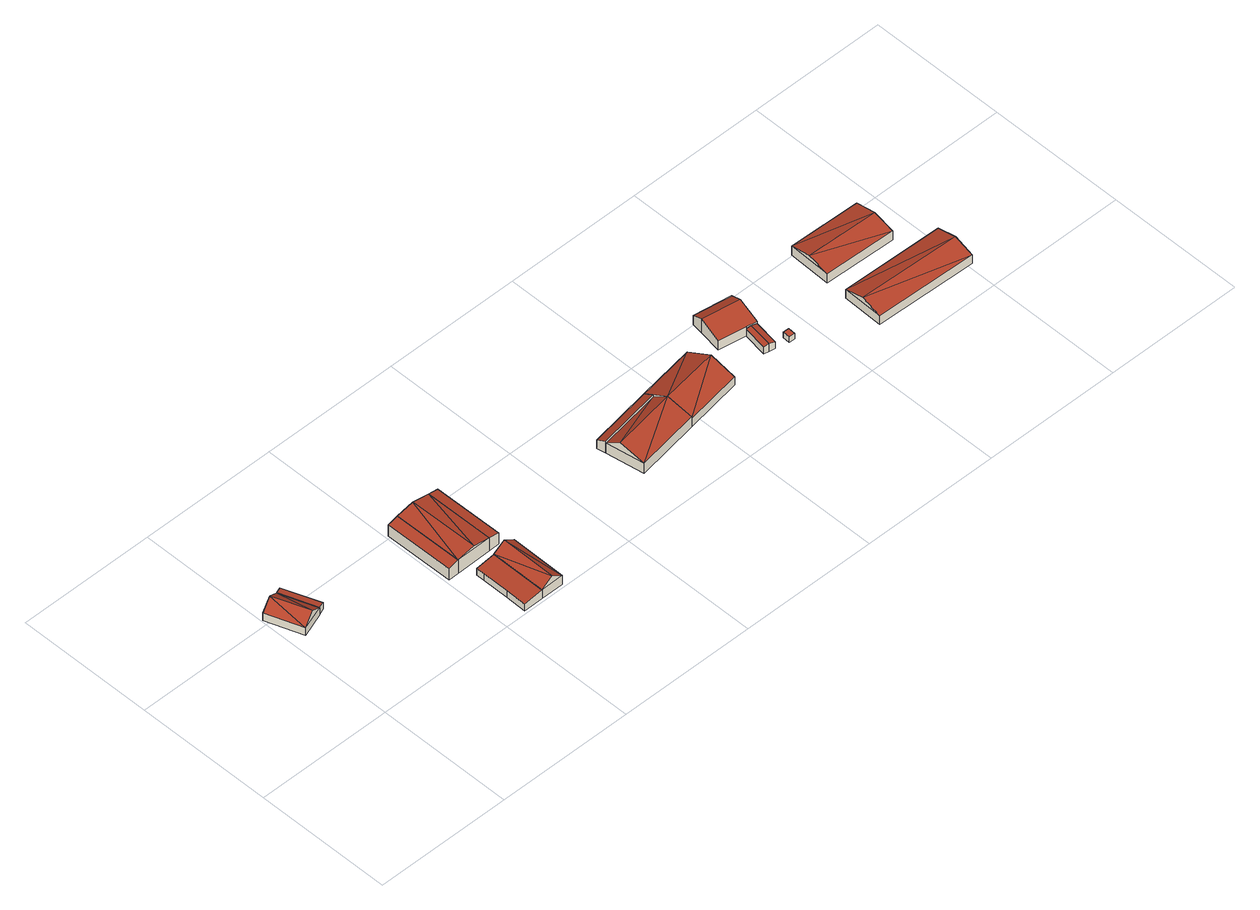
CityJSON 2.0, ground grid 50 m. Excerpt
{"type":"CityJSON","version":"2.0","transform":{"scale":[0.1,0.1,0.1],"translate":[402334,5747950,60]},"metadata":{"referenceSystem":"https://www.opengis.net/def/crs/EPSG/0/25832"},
"CityObjects":{
"building1":{"type":"Building","attributes":{"Gemeindeschluessel":"05515000","Geometrietyp2DReferenz":"3000","function":"31001_2700","roofType":"3100","measuredHeight":6.09},"geometry":[{"type":"Solid","lod":"2","boundaries":[[[[0,1,2,3]],[[4,5,1,0]],[[6,7,5,4]],[[3,2,7,6]],[[0,8,4]],[[6,9,3]],[[8,0,3]],[[3,9,8]],[[4,8,9]],[[9,6,4]],[[1,5,7,2]]]],"semantics":{"surfaces":[{"type":"WallSurface"},{"type":"RoofSurface"},{"type":"GroundSurface"}],"values":[[0,0,0,0,0,0,1,1,1,1,2]]}}]},
"building2":{"type":"Building","attributes":{"Gemeindeschluessel":"05515000","Geometrietyp2DReferenz":"3000","function":"31001_2700","roofType":"2100","measuredHeight":2.97},"geometry":[{"type":"Solid","lod":"2","boundaries":[[[[10,11,12,13]],[[14,15,11,10]],[[16,17,15,14]],[[13,12,17,16]],[[14,10,13,16]],[[11,15,17,12]]]],"semantics":{"surfaces":[{"type":"WallSurface"},{"type":"RoofSurface"},{"type":"GroundSurface"}],"values":[[0,0,0,0,1,2]]}}]},
"building3":{"type":"Building","attributes":{"Gemeindeschluessel":"05515000","Geometrietyp2DReferenz":"3000","function":"51009_1610","roofType":"2100","measuredHeight":5.55},"geometry":[{"type":"Solid","lod":"2","boundaries":[[[[18,19,20,21]],[[22,23,19,18]],[[24,25,23,22]],[[21,20,25,24]],[[22,18,21,24]],[[19,23,25,20]]]],"semantics":{"surfaces":[{"type":"WallSurface"},{"type":"RoofSurface"},{"type":"GroundSurface"}],"values":[[0,0,0,0,1,2]]}}]},
"building4":{"type":"Building","attributes":{"Gemeindeschluessel":"05515000","Geometrietyp2DReferenz":"3000","function":"51009_1610","roofType":"2100","measuredHeight":3.54},"geometry":[{"type":"Solid","lod":"2","boundaries":[[[[26,27,28,29]],[[30,31,27,26]],[[32,33,31,30]],[[34,35,33,32]],[[36,37,35,34]],[[29,28,37,36]],[[34,32,30,26,29,36]],[[27,31,33,35,37,28]]]],"semantics":{"surfaces":[{"type":"WallSurface"},{"type":"RoofSurface"},{"type":"GroundSurface"}],"values":[[0,0,0,0,0,0,1,2]]}}]},
"building5":{"type":"Building","attributes":{"Gemeindeschluessel":"05515000","Geometrietyp2DReferenz":"3000","function":"31001_2700","roofType":"3100","measuredHeight":6.92},"geometry":[{"type":"Solid","lod":"2","boundaries":[[[[18,19,23,22]],[[38,39,19,18]],[[40,41,39,38]],[[22,23,41,40]],[[18,42,38]],[[40,43,22]],[[22,43,42]],[[42,18,22]],[[43,40,38]],[[38,42,43]],[[19,39,41,23]]]],"semantics":{"surfaces":[{"type":"WallSurface"},{"type":"RoofSurface"},{"type":"GroundSurface"}],"values":[[0,0,0,0,0,0,1,1,1,1,2]]}}]},
"building6":{"type":"Building","attributes":{"Gemeindeschluessel":"05515000","Geometrietyp2DReferenz":"3000","function":"31001_2700","roofType":"3100","measuredHeight":6.64},"geometry":[{"type":"Solid","lod":"2","boundaries":[[[[44,35,37,45]],[[46,47,35,44]],[[48,49,47,46]],[[45,37,49,48]],[[44,50,46]],[[48,51,45]],[[51,50,44]],[[44,45,51]],[[48,46,50]],[[50,51,48]],[[35,47,49,37]]]],"semantics":{"surfaces":[{"type":"WallSurface"},{"type":"RoofSurface"},{"type":"GroundSurface"}],"values":[[0,0,0,0,0,0,1,1,1,1,2]]}}]},
"building7":{"type":"Building","attributes":{"Gemeindeschluessel":"05515000","Geometrietyp2DReferenz":"3000","function":"51009_1610","roofType":"2100","measuredHeight":5.46},"geometry":[{"type":"Solid","lod":"2","boundaries":[[[[52,53,54,38]],[[55,56,53,52]],[[40,57,56,55]],[[38,54,57,40]],[[55,52,38,40]],[[53,56,57,54]]]],"semantics":{"surfaces":[{"type":"WallSurface"},{"type":"RoofSurface"},{"type":"GroundSurface"}],"values":[[0,0,0,0,1,2]]}}]},
"building8":{"type":"Building","attributes":{"Gemeindeschluessel":"05515000","Geometrietyp2DReferenz":"3000","function":"51009_1610","roofType":"2100","measuredHeight":4.93},"geometry":[{"type":"Solid","lod":"2","boundaries":[[[[58,59,60,61]],[[62,63,59,58]],[[64,65,63,62]],[[61,60,65,64]],[[62,58,61,64]],[[59,63,65,60]]]],"semantics":{"surfaces":[{"type":"WallSurface"},{"type":"RoofSurface"},{"type":"GroundSurface"}],"values":[[0,0,0,0,1,2]]}}]},
"building9":{"type":"Building","attributes":{"Gemeindeschluessel":"05515000","Geometrietyp2DReferenz":"3000","function":"31001_2700"},"children":["building9-1","building9-2"]},
"building9-1":{"type":"BuildingPart","attributes":{"roofType":"3100","measuredHeight":7.46},"parents":["building9"],"geometry":[{"type":"Solid","lod":"2","boundaries":[[[[66,67,59,63,68]],[[69,70,71,72,73]],[[68,63,70,69]],[[69,74,68]],[[74,75,66]],[[66,68,74]],[[69,73,75]],[[75,74,69]],[[59,71,70,63]],[[76,73,72]],[[59,67,72,71]],[[67,66,76,72]],[[75,73,76]],[[66,75,76]]]],"semantics":{"surfaces":[{"type":"WallSurface"},{"type":"RoofSurface"},{"type":"GroundSurface"},{"type":"ClosureSurface"}],"values":[[0,0,0,0,1,1,1,1,2,0,3,3,0,3]]}}]},
"building9-2":{"type":"BuildingPart","attributes":{"roofType":"3100","measuredHeight":7.46},"parents":["building9"],"geometry":[{"type":"Solid","lod":"2","boundaries":[[[[77,78,60,61]],[[79,80,78,77]],[[72,71,80,79]],[[77,81,79]],[[75,81,77]],[[77,61,75]],[[72,79,81]],[[81,75,76,72]],[[78,80,71,59,60]],[[59,67,61,60]],[[71,72,67,59]],[[66,75,61,67]],[[76,66,67,72]],[[75,66,76]]]],"semantics":{"surfaces":[{"type":"WallSurface"},{"type":"RoofSurface"},{"type":"GroundSurface"},{"type":"ClosureSurface"}],"values":[[0,0,0,0,1,1,1,1,2,0,3,0,3,3]]}}]},
"building10":{"type":"Building","attributes":{"Gemeindeschluessel":"05515000","Geometrietyp2DReferenz":"3000","function":"31001_2700"},"children":["building10-1","building10-2"]},
"building10-1":{"type":"BuildingPart","attributes":{"roofType":"3100","measuredHeight":3.22},"parents":["building10"],"geometry":[{"type":"Solid","lod":"2","boundaries":[[[[82,83,84,85]],[[86,87,83,82]],[[88,89,87,86]],[[90,91,89,88]],[[92,93,91,90]],[[82,85,94,86]],[[92,90,88,86,94]],[[95,84,83,87,89,91,93]],[[93,92,94,95]],[[84,95,94,85]]]],"semantics":{"surfaces":[{"type":"WallSurface"},{"type":"RoofSurface"},{"type":"GroundSurface"},{"type":"ClosureSurface"}],"values":[[0,0,0,0,0,1,1,2,3,3]]}}]},
"building10-2":{"type":"BuildingPart","attributes":{"roofType":"3100","measuredHeight":5.96},"parents":["building10"],"geometry":[{"type":"Solid","lod":"2","boundaries":[[[[96,97,91,98]],[[99,100,97,96]],[[101,102,100,99]],[[103,104,102,101]],[[105,106,104,103]],[[107,85,84,106,105]],[[98,91,93,92,108]],[[103,101,99,105]],[[96,98,108,107,105,99]],[[97,100,102,104,106,84,95,93,91]],[[92,94,85,107,108]],[[93,95,94,92]],[[95,84,85,94]]]],"semantics":{"surfaces":[{"type":"WallSurface"},{"type":"RoofSurface"},{"type":"GroundSurface"},{"type":"ClosureSurface"}],"values":[[0,0,0,0,0,0,0,1,1,2,0,3,3]]}}]},
"building11":{"type":"Building","attributes":{"Gemeindeschluessel":"05515000","Geometrietyp2DReferenz":"3000","function":"31001_2500","roofType":"1000","measuredHeight":2.44},"address":[{"country":"Germany","locality":"Münster","thoroughfareNumber":"159a","thoroughfareName":"Hartmannsbrook"}],"geometry":[{"type":"Solid","lod":"2","boundaries":[[[[109,110,111,112]],[[113,114,110,109]],[[115,116,114,113]],[[112,111,116,115]],[[113,109,112,115]],[[110,114,116,111]]]],"semantics":{"surfaces":[{"type":"WallSurface"},{"type":"RoofSurface"},{"type":"GroundSurface"}],"values":[[0,0,0,0,1,2]]}}]},
"building12":{"type":"Building","attributes":{"Gemeindeschluessel":"05515000","Geometrietyp2DReferenz":"3000","function":"31001_2700","roofType":"3100","measuredHeight":5.7},"geometry":[{"type":"Solid","lod":"2","boundaries":[[[[117,118,119,120]],[[121,122,118,117]],[[123,124,122,121]],[[120,119,124,123]],[[117,125,121]],[[123,126,120]],[[125,117,120]],[[120,126,125]],[[121,125,126]],[[126,123,121]],[[118,122,124,119]]]],"semantics":{"surfaces":[{"type":"WallSurface"},{"type":"RoofSurface"},{"type":"GroundSurface"}],"values":[[0,0,0,0,0,0,1,1,1,1,2]]}}]},
"building13":{"type":"Building","attributes":{"Gemeindeschluessel":"05515000","Geometrietyp2DReferenz":"3000","function":"31001_2700","roofType":"3100","measuredHeight":5.78},"geometry":[{"type":"Solid","lod":"2","boundaries":[[[[127,128,129,130]],[[131,132,128,127]],[[133,134,132,131]],[[130,129,134,133]],[[127,135,131]],[[133,136,130]],[[135,127,130]],[[130,136,135]],[[131,135,136]],[[136,133,131]],[[128,132,134,129]]]],"semantics":{"surfaces":[{"type":"WallSurface"},{"type":"RoofSurface"},{"type":"GroundSurface"}],"values":[[0,0,0,0,0,0,1,1,1,1,2]]}}]}
},
"vertices":[
[141,419,32],[141,419,1],[93,551,1],[93,551,32],[54,388,32],[54,388,1],[7,520,32],[7,520,1],[98,404,62],[50,536,62],
[141,419,33],[141,419,4],[165,428,4],[165,428,30],[93,551,33],[93,551,4],[116,560,30],[116,560,4],
[545,506,64],[545,506,8],[506,505,8],[506,505,55],[547,252,64],[547,252,8],[509,251,55],[509,251,8],
[581,81,35],[581,81,7],[580,6,7],[580,6,35],[582,178,35],[582,178,7],[582,210,35],[582,210,7],[653,211,42],[653,211,7],[652,7,42],[652,7,7],
[674,507,64],[674,507,8],[676,253,64],[676,253,8],[609,506,77],[612,252,77],
[653,211,44],[652,7,44],[737,212,44],[737,212,7],[735,7,44],[735,7,7],[695,211,73],[693,7,73],
[712,507,56],[712,507,9],[674,507,9],[715,253,56],[715,253,9],[676,253,9],
[1429,335,64],[1429,335,14],[1424,368,14],[1424,368,48],[1196,297,64],[1196,297,14],[1191,330,48],[1191,330,14],
[1429,335,56],[1429,335,48],[1196,297,56],[1219,159,56],[1219,159,14],[1452,197,14],[1452,197,48],[1452,197,56],[1205,245,88],[1438,283,88],[1449,214,56],
[1634,402,48],[1634,402,14],[1662,231,48],[1662,231,14],[1648,317,88],
[1855,259,37],[1855,259,9],[1869,349,9],[1869,349,37],[1834,263,41],[1834,263,9],[1814,266,37],[1814,266,9],[1829,355,37],[1829,355,9],[1829,356,37],[1829,356,9],[1849,353,41],[1849,353,9],
[1731,371,47],[1731,371,9],[1829,355,47],[1744,454,69],[1744,454,9],[1751,497,47],[1751,497,9],[1888,475,48],[1888,475,9],[1881,432,69],[1881,432,9],[1869,349,47],[1829,356,47],
[1901,247,33],[1901,247,9],[1923,246,9],[1923,246,33],[1902,274,33],[1902,274,9],[1924,273,33],[1924,273,9],
[2515,250,47],[2515,250,11],[2146,261,11],[2146,261,47],[2510,101,47],[2510,101,11],[2142,113,47],[2142,113,11],[2513,175,68],[2144,187,68],
[2414,488,51],[2414,488,12],[2154,496,12],[2154,496,51],[2409,333,51],[2409,333,12],[2149,341,51],[2149,341,12],[2411,411,70],[2151,419,70]
]}
